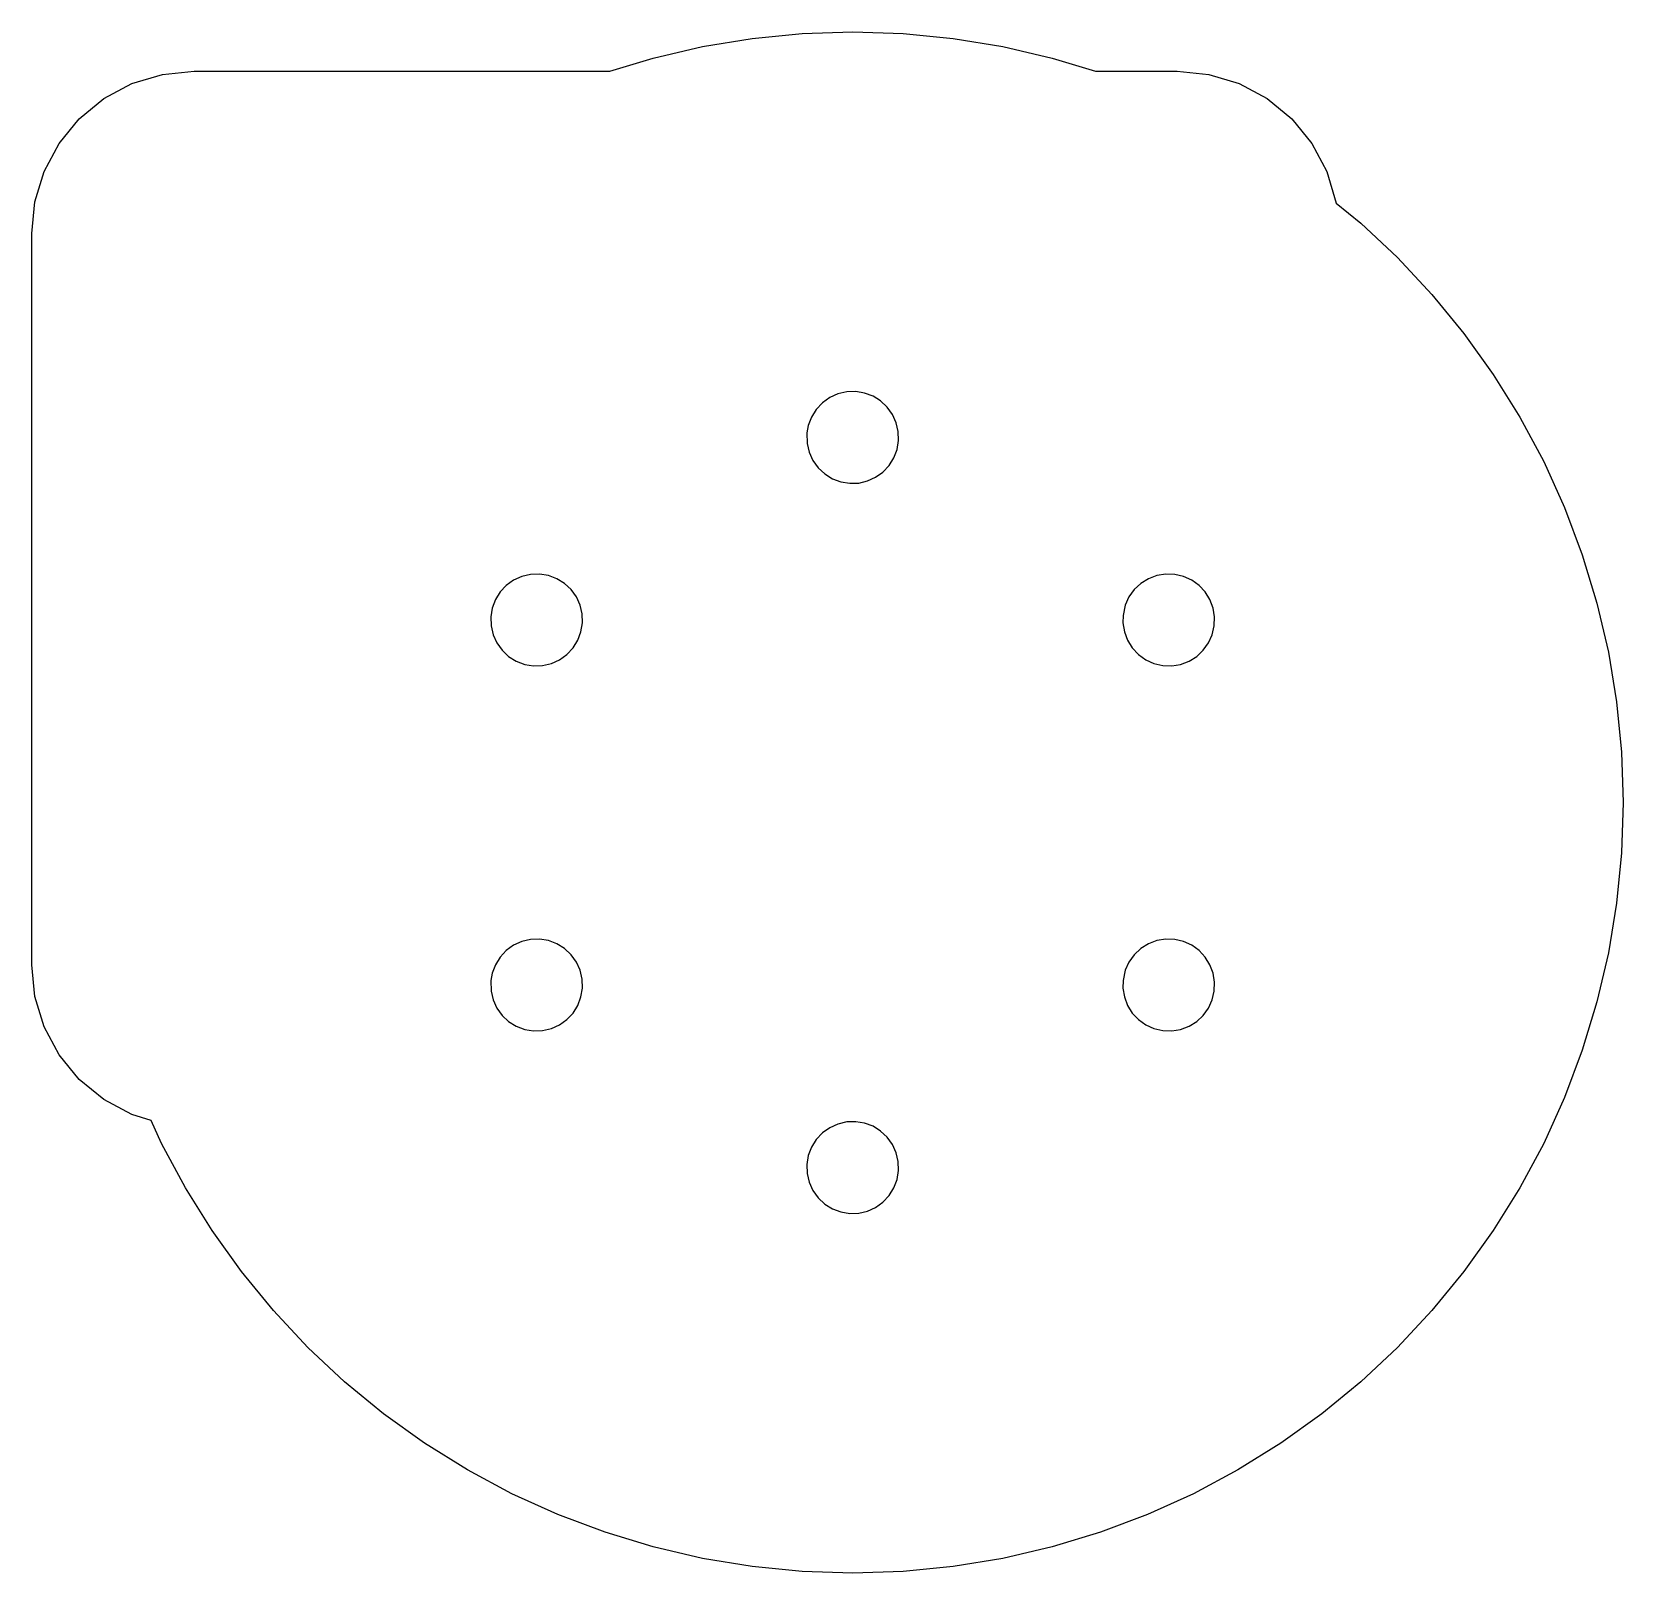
# Model space of a CAD drawing. Header units: millimetres. Extents: x 0 to 58.9, y 0 to 57.
import ezdxf

# ---------------------------------------------------------------- set-up
doc = ezdxf.new("R2010")
doc.units = ezdxf.units.MM
doc.layers.add('CUT', color=1, linetype='Continuous')

msp = doc.modelspace()

# ---------------------------------------------------------------- linework, layer by layer
at = {"layer": 'CUT'}
for points in [[(0, 22.5), (0, 49.54), (0.115, 50.711), (0.457, 51.837), (1.011, 52.874), (1.757, 53.783), (2.667, 54.529), (3.704, 55.084), (4.829, 55.425), (6, 55.54), (21.375, 55.54), (22.985, 56.029), (24.802, 56.452), (26.642, 56.756), (28.498, 56.939), (30.362, 57), (32.226, 56.939), (34.082, 56.756), (35.922, 56.452), (37.738, 56.029), (39.348, 55.54), (42.362, 55.54), (43.532, 55.425), (44.658, 55.084), (45.695, 54.529), (46.604, 53.783), (47.351, 52.874), (47.905, 51.837), (48.251, 50.668), (49.153, 49.927), (50.514, 48.653), (51.789, 47.291), (52.972, 45.85), (54.059, 44.334), (55.043, 42.75), (55.923, 41.105), (56.692, 39.406), (57.349, 37.661), (57.891, 35.876), (58.314, 34.06), (58.618, 32.22), (58.801, 30.364), (58.862, 28.5), (58.801, 26.636), (58.618, 24.78), (58.314, 22.94), (57.891, 21.124), (57.349, 19.339), (56.692, 17.594), (55.923, 15.895), (55.043, 14.25), (54.059, 12.666), (52.972, 11.15), (51.789, 9.709), (50.514, 8.347), (49.153, 7.073), (47.711, 5.889), (46.195, 4.803), (44.612, 3.818), (42.967, 2.939), (41.268, 2.169), (39.523, 1.512), (37.738, 0.971), (35.922, 0.548), (34.082, 0.244), (32.226, 0.061), (30.362, 0), (28.498, 0.061), (26.642, 0.244), (24.802, 0.548), (22.985, 0.971), (21.201, 1.512), (19.455, 2.169), (17.756, 2.939), (16.112, 3.818), (14.528, 4.803), (13.012, 5.889), (11.57, 7.073), (10.209, 8.347), (8.934, 9.709), (7.751, 11.15), (6.665, 12.666), (5.68, 14.25), (4.801, 15.895), (4.418, 16.74), (3.704, 16.957), (2.667, 17.511), (1.757, 18.257), (1.011, 19.167), (0.457, 20.204), (0.115, 21.329), (0, 22.5)], [(28.671, 42.167), (28.676, 41.778), (28.752, 41.454), (28.889, 41.15), (29.084, 40.879), (29.327, 40.651), (29.61, 40.475), (29.922, 40.358), (30.251, 40.304), (30.584, 40.315), (30.908, 40.39), (31.212, 40.528), (31.483, 40.722), (31.71, 40.965), (31.886, 41.248), (32.004, 41.56), (32.058, 41.889), (32.047, 42.222), (31.971, 42.546), (31.834, 42.85), (31.64, 43.121), (31.397, 43.349), (31.114, 43.525), (30.802, 43.642), (30.473, 43.696), (30.14, 43.685), (29.815, 43.61), (29.512, 43.472), (29.241, 43.278), (29.013, 43.035), (28.837, 42.752), (28.72, 42.44), (28.671, 42.167)], [(16.974, 35.361), (16.985, 35.028), (17.061, 34.704), (17.198, 34.4), (17.392, 34.129), (17.635, 33.901), (17.918, 33.725), (18.23, 33.608), (18.559, 33.554), (18.892, 33.565), (19.217, 33.64), (19.52, 33.778), (19.791, 33.972), (20.019, 34.215), (20.195, 34.498), (20.312, 34.81), (20.367, 35.139), (20.356, 35.472), (20.28, 35.796), (20.143, 36.1), (19.949, 36.371), (19.705, 36.599), (19.422, 36.775), (19.11, 36.892), (18.782, 36.946), (18.448, 36.935), (18.124, 36.86), (17.82, 36.722), (17.549, 36.528), (17.322, 36.285), (17.146, 36.002), (17.028, 35.69), (16.974, 35.361)], [(40.362, 35.417), (40.357, 35.139), (40.411, 34.81), (40.528, 34.498), (40.704, 34.215), (40.932, 33.972), (41.203, 33.778), (41.507, 33.64), (41.831, 33.565), (42.164, 33.554), (42.493, 33.608), (42.805, 33.725), (43.088, 33.901), (43.331, 34.129), (43.525, 34.4), (43.663, 34.704), (43.739, 35.028), (43.749, 35.361), (43.695, 35.69), (43.578, 36.002), (43.402, 36.285), (43.174, 36.528), (42.903, 36.722), (42.6, 36.86), (42.275, 36.935), (41.942, 36.946), (41.613, 36.892), (41.301, 36.775), (41.018, 36.599), (40.775, 36.371), (40.581, 36.1), (40.443, 35.796), (40.362, 35.417)], [(16.979, 21.917), (16.985, 21.528), (17.061, 21.204), (17.198, 20.9), (17.392, 20.629), (17.635, 20.401), (17.918, 20.225), (18.23, 20.108), (18.559, 20.054), (18.892, 20.065), (19.217, 20.14), (19.52, 20.278), (19.791, 20.472), (20.019, 20.715), (20.195, 20.998), (20.312, 21.31), (20.367, 21.639), (20.356, 21.972), (20.28, 22.296), (20.143, 22.6), (19.949, 22.871), (19.705, 23.099), (19.422, 23.275), (19.11, 23.392), (18.782, 23.446), (18.448, 23.435), (18.124, 23.36), (17.82, 23.222), (17.549, 23.028), (17.322, 22.785), (17.146, 22.502), (17.028, 22.19), (16.979, 21.917)], [(40.362, 21.917), (40.357, 21.639), (40.411, 21.31), (40.528, 20.998), (40.704, 20.715), (40.932, 20.472), (41.203, 20.278), (41.507, 20.14), (41.831, 20.065), (42.164, 20.054), (42.493, 20.108), (42.805, 20.225), (43.088, 20.401), (43.331, 20.629), (43.525, 20.9), (43.663, 21.204), (43.739, 21.528), (43.749, 21.861), (43.695, 22.19), (43.578, 22.502), (43.402, 22.785), (43.174, 23.028), (42.903, 23.222), (42.6, 23.36), (42.275, 23.435), (41.942, 23.446), (41.613, 23.392), (41.301, 23.275), (41.018, 23.099), (40.775, 22.871), (40.581, 22.6), (40.443, 22.296), (40.362, 21.917)], [(28.665, 15.111), (28.676, 14.778), (28.752, 14.454), (28.889, 14.15), (29.084, 13.879), (29.327, 13.651), (29.61, 13.475), (29.922, 13.358), (30.251, 13.304), (30.584, 13.315), (30.908, 13.39), (31.212, 13.528), (31.483, 13.722), (31.71, 13.965), (31.886, 14.248), (32.004, 14.56), (32.058, 14.889), (32.047, 15.222), (31.971, 15.546), (31.834, 15.85), (31.64, 16.121), (31.397, 16.349), (31.114, 16.525), (30.802, 16.642), (30.473, 16.696), (30.14, 16.685), (29.815, 16.61), (29.512, 16.472), (29.241, 16.278), (29.013, 16.035), (28.837, 15.752), (28.72, 15.44), (28.665, 15.111)]]:
    msp.add_lwpolyline(points, close=True, dxfattribs=at)

doc.saveas('drawing.dxf')
